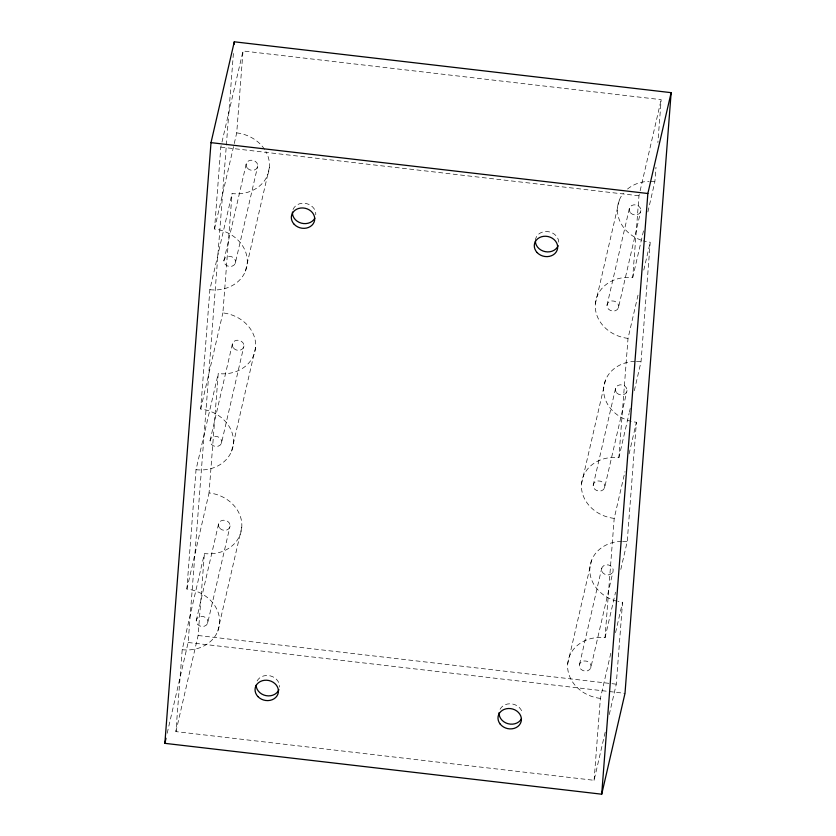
<?xml version="1.0" encoding="UTF-8"?>
<svg xmlns="http://www.w3.org/2000/svg" width="836" height="836" viewBox="0 0 836 836"><rect width="100%" height="100%" fill="white"/><g stroke="black" fill="none" stroke-linecap="round" stroke-linejoin="round"><path stroke-width="0.63" stroke-dasharray="4.18 3.13" d="M605.17 732.242L594.082 780.302L175.915 731.615L182.206 649.708L204.402 553.578A35.352 30.336 13 0 0 241.771 527.328A35.352 30.336 13 0 0 209.063 492.906L218.227 373.577A35.352 30.336 13 0 0 255.597 347.316A35.352 30.336 13 0 0 222.888 312.894L232.053 193.565A35.352 30.336 13 0 0 265.9 151.598M182.206 649.708A35.352 30.336 13 0 0 219.575 623.447A35.352 30.336 13 0 0 186.867 589.025L196.032 469.696L218.227 373.577M196.032 469.696A35.352 30.336 13 0 0 233.411 443.435A35.352 30.336 13 0 0 200.692 409.023L209.867 289.695L232.053 193.565M209.867 289.695A35.352 30.336 13 0 0 247.237 263.434A35.352 30.336 13 0 0 214.528 229.012L220.819 147.105L221.697 143.311M167.19 733.256L188.142 642.497L233.39 53.504M175.915 731.615L198.111 635.496L204.402 553.578M214.528 229.012L236.713 132.893L243.015 50.975L661.172 99.662L657.88 142.569M594.082 780.302L600.373 698.394L611.471 650.324M600.373 698.394A35.352 30.336 13 0 1 567.665 663.972A35.352 30.336 13 0 1 605.034 637.711L614.199 518.383L625.004 471.588M614.199 518.383A35.352 30.336 13 0 1 581.49 483.971A35.352 30.336 13 0 1 618.859 457.71L628.024 338.381L638.537 292.84M628.024 338.381A35.352 30.336 13 0 1 595.316 303.959A35.352 30.336 13 0 1 632.695 277.698L638.986 195.791L639.864 191.998M609.266 714.54L616.268 684.182L622.559 602.265A35.352 30.336 13 0 1 618.013 601.481M620.803 569.42L627.23 541.592L636.395 422.264A35.352 30.336 13 0 1 603.613 390.339A35.352 30.336 13 0 1 635.308 361.33M634.336 390.673L641.055 361.58L650.22 242.252A35.352 30.336 13 0 1 643.417 240.872M647.879 211.936L654.881 181.579L655.978 167.273M221.989 142.047L243.015 50.975M223.881 260.717L246.369 163.302M200.692 409.023L222.888 312.894M235.261 263.361A5.894 5.058 13 0 0 228.583 256.328A5.894 5.058 13 0 0 225.312 264.489A5.894 5.058 13 0 0 235.261 263.361L257.749 165.946M245.439 271.146L269.432 167.304M210.045 440.718L232.533 343.314M186.867 589.025L209.063 492.906M221.425 443.362A5.894 5.058 13 0 0 214.747 436.34A5.894 5.058 13 0 0 211.487 444.491A5.894 5.058 13 0 0 221.425 443.362L243.924 345.958M231.614 451.147L255.597 347.316M196.22 620.73L218.708 523.315M207.6 623.374A5.894 5.058 13 0 0 200.922 616.341A5.894 5.058 13 0 0 197.651 624.502A5.894 5.058 13 0 0 207.6 623.374L230.088 525.959M217.778 631.159L241.771 527.328M595.316 303.959L619.309 200.128M606.999 305.318L629.487 207.913M640.146 190.733L661.172 99.662M618.379 307.961A5.894 5.058 13 0 0 611.701 300.939A5.894 5.058 13 0 0 608.43 309.09A5.894 5.058 13 0 0 618.379 307.961L640.867 210.557M581.49 483.971L605.483 380.129M632.695 277.698L643.783 229.639M593.173 485.329L615.662 387.914M643.793 270.08L650.22 242.252M604.553 487.973A5.894 5.058 13 0 0 597.876 480.951A5.894 5.058 13 0 0 594.605 489.102A5.894 5.058 13 0 0 604.553 487.973L627.042 390.558M567.665 663.972L591.648 560.141M618.859 457.71L629.08 413.444M629.372 412.179L630.25 408.386M579.557 664.275L601.753 568.156M629.09 453.885L636.395 422.264M590.812 667.745A5.894 5.058 13 0 0 583.768 660.994A5.894 5.058 13 0 0 580.968 669.302A5.894 5.058 13 0 0 590.812 667.745L612.997 571.625A5.894 5.058 13 0 0 605.964 564.864A5.894 5.058 13 0 0 603.164 573.172A5.894 5.058 13 0 0 612.997 571.625M605.034 637.711L615.547 592.181M615.557 632.622L622.559 602.265M220.819 147.105L638.986 195.791M198.111 635.496L616.268 684.182M188.142 642.497L624.994 693.357M500.074 709.241A11.788 10.116 13 0 1 512.583 704.027A11.788 10.116 13 0 1 522.427 713.568M535.385 240.35A11.788 10.116 13 0 1 547.34 231.551A11.788 10.116 13 0 1 558.772 242.189M636.457 361.309A35.352 30.336 13 0 1 641.055 361.58M616.884 601.199A35.352 30.336 13 0 1 589.85 567.853A35.352 30.336 13 0 1 621.482 541.331M622.632 541.32A35.352 30.336 13 0 1 627.23 541.592M641.233 240.162A35.352 30.336 13 0 1 623.374 193.21M627.522 189.03A35.352 30.336 13 0 1 649.133 181.318M650.293 181.307A35.352 30.336 13 0 1 654.881 181.579M236.713 132.893A35.352 30.336 13 0 1 264.657 149.519M293.028 209.491A11.788 10.116 13 0 1 306.404 203.576A11.788 10.116 13 0 1 315.789 214.789M257.122 680.953A11.788 10.116 13 0 1 270.624 675.969A11.788 10.116 13 0 1 279.506 687.056M616.801 392.983A5.894 5.058 13 0 0 626.739 391.844A5.894 5.058 13 0 0 620.061 384.821A5.894 5.058 13 0 0 616.801 392.983M630.626 212.971A5.894 5.058 13 0 0 640.575 211.842A5.894 5.058 13 0 0 633.897 204.82A5.894 5.058 13 0 0 630.626 212.971M247.508 168.36A5.894 5.058 13 0 0 257.446 167.231A5.894 5.058 13 0 0 250.769 160.209A5.894 5.058 13 0 0 247.508 168.36M233.672 348.372A5.894 5.058 13 0 0 243.621 347.243A5.894 5.058 13 0 0 236.943 340.221A5.894 5.058 13 0 0 233.672 348.372M219.847 528.373A5.894 5.058 13 0 0 229.796 527.244A5.894 5.058 13 0 0 223.118 520.222A5.894 5.058 13 0 0 219.847 528.373"/><path stroke-width="1.25" d="M164.859 743.34L211.006 142.642L234.289 41.8L671.141 92.66L624.994 693.357L601.711 794.2L164.859 743.34L166.019 738.292M234.09 44.402L234.289 41.8M601.711 794.2L647.858 193.503L671.141 92.66M211.006 142.642L647.858 193.503M521.497 718.72A11.788 10.116 13 0 1 507.985 723.704A11.788 10.116 13 0 1 499.102 712.606M558.145 245.648A11.788 10.116 13 0 1 545.271 251.667A11.788 10.116 13 0 1 535.364 241.238M314.827 218.165A11.788 10.116 13 0 1 301.315 223.149A11.788 10.116 13 0 1 292.433 212.062M278.91 689.627A11.788 10.116 13 0 1 266.036 695.646A11.788 10.116 13 0 1 256.129 685.217M257.937 696.597A11.788 10.116 13 0 0 277.824 694.34A11.788 10.116 13 0 0 264.469 680.285A11.788 10.116 13 0 0 257.937 696.597M500.241 724.154A11.788 10.116 13 0 0 520.41 723.443A11.788 10.116 13 0 0 508.445 708.5A11.788 10.116 13 0 0 500.241 724.154M294.209 224.33A11.788 10.116 13 0 0 314.106 222.073A11.788 10.116 13 0 0 300.751 208.028A11.788 10.116 13 0 0 294.209 224.33M537.172 252.618A11.788 10.116 13 0 0 557.058 250.361A11.788 10.116 13 0 0 543.703 236.316A11.788 10.116 13 0 0 537.172 252.618"/></g></svg>
